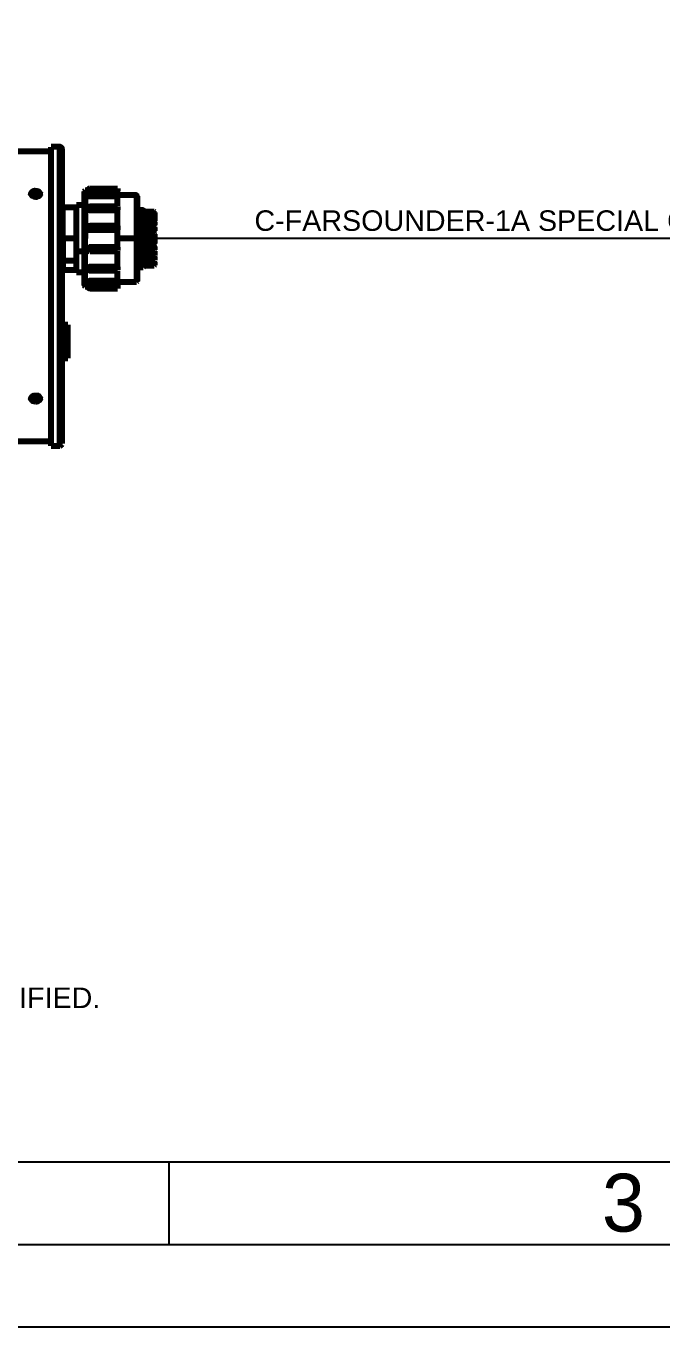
# Model space of a CAD drawing. Header units: millimetres. Extents: x 132530 to 133404, y 33424 to 34046.
# Drawn here: x 133090.2 to 133128.7, y 33424.2 to 33502.9 of the extents above; entities that cross this region are included whole.
import ezdxf

# ---------------------------------------------------------------- set-up
doc = ezdxf.new("R2010")
doc.units = ezdxf.units.MM
doc.layers.add('MAINS-Cajetin', color=73, linetype='Continuous')
doc.layers.add('P', color=250, linetype='Continuous', lineweight=100)

# ---------------------------------------------------------------- blocks, each defined once
blk = doc.blocks.new('Formato A3')
at = {"layer": 'MAINS-Cajetin'}
for points in [[(0, 0), (420, 0), (420, 297), (0, 297)], [(15, 5), (415, 5), (415, 292), (15, 292)], [(20, 10), (410, 10), (410, 287), (20, 287)]]:
    blk.add_lwpolyline(points, close=True, dxfattribs=at)
blk.add_lwpolyline([(115, 5), (115, 10)], dxfattribs=at)
at = {"layer": 'MAINS-Cajetin', "insert": (142.5, 7.5), "char_height": 3.5, "width": 4.44, "attachment_point": 5}
blk.add_mtext('3', dxfattribs=at)

msp = doc.modelspace()

# ---------------------------------------------------------------- linework, layer by layer
at = {"color": 3}
msp.add_line((133098.016, 33490.086), (133205.645, 33490.06), dxfattribs=at)
at = {"layer": 'P', "color": 7}
for points in [[(133091.754, 33495.334), (133063.091, 33495.334), (133063.003, 33495.193)], [(133092.265, 33495.616), (133091.754, 33495.616)], [(133091.754, 33486.567), (133091.754, 33487.132), (133091.754, 33487.696), (133091.754, 33488.243), (133091.754, 33488.808), (133091.754, 33489.337), (133091.754, 33489.866), (133091.754, 33490.395), (133091.754, 33490.889), (133091.754, 33491.383), (133091.754, 33491.841), (133091.754, 33492.3), (133091.754, 33492.723), (133091.754, 33493.111), (133091.754, 33493.499), (133091.754, 33493.835), (133091.754, 33494.17), (133091.754, 33494.452), (133091.754, 33494.717), (133091.754, 33494.946), (133091.754, 33495.14), (133091.754, 33495.299), (133091.754, 33495.44), (133091.754, 33495.528), (133091.754, 33495.599)], [(133092.389, 33495.493), (133092.389, 33495.546), (133092.354, 33495.581), (133092.318, 33495.616), (133092.265, 33495.616)], [(133092.265, 33486.567), (133092.265, 33487.132), (133092.265, 33487.696), (133092.265, 33488.243), (133092.265, 33488.808), (133092.265, 33489.337), (133092.265, 33489.866), (133092.265, 33490.395), (133092.265, 33490.889), (133092.265, 33491.383), (133092.265, 33491.841), (133092.265, 33492.3), (133092.265, 33492.723), (133092.265, 33493.111), (133092.265, 33493.499), (133092.265, 33493.835), (133092.265, 33494.17), (133092.265, 33494.452), (133092.265, 33494.717), (133092.265, 33494.946), (133092.265, 33495.14), (133092.265, 33495.299), (133092.265, 33495.44), (133092.265, 33495.528), (133092.265, 33495.599)], [(133092.389, 33495.493), (133092.389, 33495.422), (133092.389, 33495.334), (133092.389, 33495.21), (133092.389, 33495.052), (133092.389, 33494.875), (133092.389, 33494.646), (133092.389, 33494.381), (133092.389, 33494.099), (133092.389, 33493.782), (133092.389, 33493.447), (133092.389, 33493.076), (133092.389, 33492.67), (133092.389, 33492.265), (133092.389, 33491.824), (133092.389, 33491.348), (133092.389, 33490.871), (133092.389, 33490.377), (133092.389, 33489.848), (133092.389, 33489.337), (133092.389, 33488.79), (133092.389, 33488.243), (133092.389, 33487.696), (133092.389, 33487.132), (133092.389, 33486.567)], [(133090.801, 33492.565), (133090.713, 33492.582), (133090.625, 33492.618), (133090.572, 33492.67), (133090.537, 33492.723), (133090.519, 33492.794), (133090.555, 33492.847), (133090.607, 33492.9), (133090.678, 33492.953), (133090.766, 33492.97), (133090.872, 33492.953), (133090.96, 33492.935), (133091.031, 33492.882), (133091.066, 33492.829), (133091.084, 33492.759), (133091.066, 33492.706), (133091.013, 33492.635), (133090.943, 33492.6), (133090.854, 33492.565), (133090.801, 33492.565)], [(133090.978, 33492.618), (133090.925, 33492.635), (133090.837, 33492.653), (133090.731, 33492.653), (133090.66, 33492.635), (133090.625, 33492.618)], [(133090.696, 33492.582), (133090.749, 33492.6), (133090.696, 33492.582)], [(133090.749, 33492.6), (133090.713, 33492.582)], [(133090.801, 33492.6), (133090.749, 33492.6)], [(133090.907, 33492.582), (133090.837, 33492.6)], [(133093.8, 33492.97), (133093.747, 33492.917)], [(133093.8, 33492.953), (133093.8, 33492.847), (133093.8, 33492.653), (133093.8, 33492.371), (133093.8, 33492.018), (133093.8, 33491.577), (133093.8, 33491.101), (133093.8, 33490.589), (133093.8, 33490.06), (133093.747, 33490.06)], [(133093.747, 33492.917), (133093.747, 33492.864), (133093.747, 33492.688), (133093.747, 33492.441), (133093.747, 33492.071), (133093.747, 33491.647), (133093.747, 33491.154), (133093.747, 33490.624), (133093.747, 33490.06)], [(133093.976, 33492.97), (133093.8, 33492.97)], [(133094.1, 33493.094), (133094.047, 33493.076), (133094.012, 33493.059), (133093.976, 33493.006)], [(133093.976, 33492.97), (133094.047, 33492.953), (133094.1, 33492.953), (133095.758, 33492.953)], [(133095.758, 33492.794), (133094.1, 33492.794), (133094.047, 33492.794), (133094.012, 33492.759), (133093.976, 33492.723), (133093.976, 33492.67)], [(133094.1, 33492.794), (133094.047, 33492.776), (133094.012, 33492.759), (133093.976, 33492.723), (133093.976, 33492.67)], [(133093.976, 33492.67), (133094.012, 33492.635), (133094.047, 33492.618), (133094.1, 33492.618), (133095.758, 33492.618)], [(133094.1, 33493.094), (133095.758, 33493.094)], [(133094.1, 33493.094), (133094.1, 33493.006), (133094.1, 33492.953)], [(133094.1, 33492.794), (133095.758, 33492.794)], [(133094.1, 33492.794), (133094.1, 33492.759), (133094.1, 33492.67), (133094.1, 33492.618)], [(133095.758, 33493.094), (133095.758, 33493.006), (133095.758, 33492.953)], [(133095.758, 33492.829), (133095.758, 33492.882), (133095.758, 33492.953)], [(133095.758, 33492.794), (133095.758, 33492.759), (133095.758, 33492.67), (133095.758, 33492.618)], [(133096.957, 33492.635), (133096.905, 33492.688), (133095.758, 33492.688)], [(133096.905, 33492.688), (133096.905, 33492.635), (133096.905, 33492.494), (133096.905, 33492.247), (133096.905, 33491.912), (133096.905, 33491.524), (133096.905, 33491.065), (133096.905, 33490.571), (133096.905, 33490.06), (133095.758, 33490.06)], [(133095.758, 33492.035), (133095.758, 33492.335), (133095.758, 33492.618)], [(133096.957, 33492.635), (133096.957, 33492.582), (133096.957, 33492.441), (133096.957, 33492.212), (133096.957, 33491.877), (133096.957, 33491.489), (133096.957, 33491.048), (133096.957, 33490.571), (133096.957, 33490.06), (133096.905, 33490.06)], [(133092.46, 33491.771), (133092.389, 33491.771)], [(133093.271, 33491.947), (133092.46, 33491.947)], [(133093.271, 33490.06), (133092.46, 33490.06), (133092.46, 33490.307), (133092.46, 33490.571), (133092.46, 33490.818), (133092.46, 33491.048), (133092.46, 33491.259), (133092.46, 33491.453), (133092.46, 33491.612), (133092.46, 33491.753), (133092.46, 33491.859), (133092.46, 33491.93)], [(133093.747, 33492.088), (133093.271, 33492.088)], [(133093.271, 33489.284), (133093.271, 33489.548), (133093.271, 33489.813), (133093.271, 33490.095), (133093.271, 33490.377), (133093.271, 33490.642), (133093.271, 33490.907), (133093.271, 33491.136), (133093.271, 33491.365), (133093.271, 33491.559), (133093.271, 33491.736), (133093.271, 33491.877), (133093.271, 33491.983), (133093.271, 33492.053), (133093.271, 33492.088)], [(133095.758, 33492), (133094.1, 33492), (133094.047, 33491.983), (133094.012, 33491.965), (133093.976, 33491.912), (133093.976, 33491.877)], [(133094.1, 33491.947), (133094.047, 33491.947), (133094.012, 33491.93), (133093.976, 33491.894)], [(133093.976, 33491.877), (133094.012, 33491.806), (133094.047, 33491.771), (133094.1, 33491.771), (133095.758, 33491.771)], [(133094.1, 33492), (133094.1, 33491.947)], [(133094.1, 33491.947), (133095.758, 33491.947)], [(133094.1, 33491.947), (133094.1, 33491.859), (133094.1, 33491.806)], [(133095.758, 33492), (133095.758, 33491.947)], [(133095.758, 33491.947), (133095.758, 33491.859), (133095.758, 33491.806)], [(133095.758, 33490.836), (133095.758, 33491.33), (133095.758, 33491.771)], [(133097.416, 33491.683), (133097.31, 33491.789), (133096.957, 33491.789)], [(133097.31, 33491.683), (133097.31, 33491.771)], [(133097.31, 33491.683), (133096.957, 33491.683)], [(133096.957, 33491.365), (133097.31, 33491.365)], [(133097.416, 33491.118), (133097.31, 33491.224), (133096.957, 33491.224)], [(133097.416, 33491.594), (133097.31, 33491.683)], [(133097.31, 33491.365), (133097.31, 33491.453), (133097.31, 33491.542), (133097.31, 33491.612), (133097.31, 33491.665)], [(133097.416, 33491.594), (133097.416, 33491.542), (133097.416, 33491.453), (133097.416, 33491.4), (133097.31, 33491.365), (133097.31, 33491.277), (133097.31, 33491.224)], [(133097.31, 33491.206), (133097.416, 33491.312)], [(133097.416, 33491.118), (133097.416, 33491.083), (133097.416, 33491.03), (133097.416, 33490.977), (133097.416, 33490.924), (133097.31, 33490.889), (133097.31, 33490.977), (133097.31, 33491.065), (133097.31, 33491.154), (133097.31, 33491.224)], [(133097.416, 33491.206), (133097.345, 33491.171)], [(133097.98, 33491.683), (133097.416, 33491.683)], [(133097.416, 33491.683), (133097.416, 33491.612)], [(133098.016, 33491.559), (133097.98, 33491.594), (133097.416, 33491.594)], [(133097.416, 33491.312), (133097.416, 33491.4)], [(133097.416, 33491.4), (133097.98, 33491.4), (133097.98, 33491.348)], [(133097.416, 33491.312), (133097.98, 33491.312)], [(133097.416, 33491.312), (133097.416, 33491.259), (133097.416, 33491.206)], [(133097.416, 33491.118), (133097.416, 33491.206)], [(133097.416, 33491.206), (133097.98, 33491.206)], [(133098.016, 33491.083), (133097.98, 33491.118), (133097.416, 33491.118)], [(133097.416, 33490.836), (133097.416, 33490.924)], [(133097.416, 33490.924), (133097.98, 33490.924)], [(133098.016, 33491.665), (133097.98, 33491.683)], [(133097.98, 33491.594), (133097.98, 33491.647)], [(133097.98, 33491.4), (133097.98, 33491.453), (133097.98, 33491.506), (133097.98, 33491.577)], [(133097.98, 33491.312), (133098.016, 33491.33)], [(133097.98, 33491.206), (133097.98, 33491.259), (133097.98, 33491.312)], [(133097.98, 33491.206), (133097.98, 33491.154)], [(133097.98, 33491.118), (133098.016, 33491.136)], [(133097.98, 33490.924), (133097.98, 33490.977), (133097.98, 33491.03), (133097.98, 33491.083), (133097.98, 33491.118)], [(133097.98, 33490.924), (133098.016, 33490.942)], [(133097.98, 33490.924), (133097.98, 33490.871)], [(133098.016, 33491.506), (133098.016, 33491.559), (133098.016, 33491.612), (133098.016, 33491.647)], [(133098.016, 33491.4), (133098.016, 33491.453), (133098.016, 33491.506), (133098.016, 33491.559)], [(133098.016, 33491.33), (133098.016, 33491.383)], [(133098.016, 33491.206), (133098.016, 33491.259), (133098.016, 33491.295), (133098.016, 33491.348)], [(133098.016, 33491.136), (133098.016, 33491.189)], [(133098.016, 33490.942), (133098.016, 33490.995), (133098.016, 33491.03), (133098.016, 33491.083)], [(133098.016, 33490.871), (133098.016, 33490.924)], [(133093.8, 33490.589), (133094.1, 33490.589)], [(133095.758, 33490.836), (133094.1, 33490.836), (133094.047, 33490.818), (133094.012, 33490.801), (133093.976, 33490.748)], [(133094.1, 33490.73), (133094.047, 33490.73), (133093.976, 33490.713), (133093.976, 33490.66), (133094.012, 33490.624), (133094.047, 33490.589), (133094.1, 33490.589)], [(133094.1, 33490.836), (133094.1, 33490.783), (133094.1, 33490.73)], [(133094.1, 33490.73), (133095.758, 33490.73)], [(133094.1, 33490.73), (133094.1, 33490.642), (133094.1, 33490.589)], [(133094.1, 33490.589), (133095.758, 33490.589)], [(133095.758, 33490.836), (133095.758, 33490.783), (133095.758, 33490.73)], [(133095.758, 33490.73), (133095.758, 33490.642), (133095.758, 33490.589)], [(133095.758, 33489.548), (133095.758, 33490.06), (133095.758, 33490.589)], [(133096.957, 33490.889), (133097.31, 33490.889)], [(133096.957, 33490.73), (133097.31, 33490.73)], [(133096.957, 33490.536), (133097.31, 33490.536)], [(133097.416, 33490.395), (133097.31, 33490.501), (133096.957, 33490.501)], [(133096.957, 33490.166), (133097.31, 33490.166)], [(133097.31, 33490.889), (133097.31, 33490.801), (133097.31, 33490.748)], [(133097.31, 33490.73), (133097.416, 33490.836)], [(133097.416, 33490.765), (133097.416, 33490.73), (133097.416, 33490.677), (133097.416, 33490.624), (133097.416, 33490.571), (133097.31, 33490.536), (133097.31, 33490.624), (133097.31, 33490.713)], [(133097.416, 33490.395), (133097.416, 33490.307), (133097.416, 33490.254), (133097.416, 33490.201), (133097.31, 33490.166), (133097.31, 33490.254), (133097.31, 33490.342), (133097.31, 33490.43), (133097.31, 33490.483)], [(133097.31, 33490.166), (133097.31, 33490.095), (133097.31, 33490.042)], [(133097.363, 33490.448), (133097.416, 33490.483)], [(133097.416, 33490.765), (133097.381, 33490.801)], [(133097.416, 33490.783), (133097.381, 33490.801)], [(133097.416, 33490.836), (133097.98, 33490.836)], [(133098.016, 33490.748), (133097.98, 33490.783), (133097.416, 33490.783)], [(133097.98, 33490.765), (133097.416, 33490.765)], [(133097.98, 33490.765), (133097.98, 33490.73), (133097.98, 33490.677), (133097.98, 33490.624), (133097.98, 33490.571), (133097.416, 33490.571)], [(133097.416, 33490.483), (133097.416, 33490.571)], [(133097.416, 33490.483), (133097.98, 33490.483)], [(133097.98, 33490.395), (133097.416, 33490.395)], [(133097.416, 33490.201), (133097.98, 33490.201)], [(133097.416, 33490.113), (133097.416, 33490.166)], [(133097.98, 33490.836), (133098.016, 33490.871)], [(133098.016, 33490.73), (133097.98, 33490.765)], [(133098.016, 33490.589), (133097.98, 33490.571)], [(133097.98, 33490.483), (133097.98, 33490.571)], [(133097.98, 33490.483), (133098.016, 33490.519)], [(133098.016, 33490.36), (133097.98, 33490.395)], [(133097.98, 33490.201), (133097.98, 33490.254), (133097.98, 33490.307), (133097.98, 33490.36)], [(133097.98, 33490.201), (133098.016, 33490.219)], [(133097.98, 33490.201), (133097.98, 33490.13)], [(133097.98, 33490.113), (133098.016, 33490.148)], [(133097.98, 33490.095), (133098.016, 33490.13)], [(133098.016, 33490.589), (133098.016, 33490.642), (133098.016, 33490.677), (133098.016, 33490.73)], [(133098.016, 33490.519), (133098.016, 33490.571)], [(133098.016, 33490.219), (133098.016, 33490.272), (133098.016, 33490.324)], [(133098.016, 33490.148), (133098.016, 33490.201)], [(133092.46, 33489.407), (133092.389, 33489.407)], [(133092.46, 33490.06), (133092.46, 33488.737)], [(133093.747, 33490.06), (133093.747, 33489.513), (133093.747, 33488.966), (133093.747, 33488.472), (133093.747, 33488.049), (133093.747, 33487.696), (133093.747, 33487.432), (133093.747, 33487.273), (133093.747, 33487.22)], [(133093.8, 33487.167), (133093.8, 33487.273), (133093.8, 33487.467), (133093.8, 33487.749), (133093.8, 33488.102), (133093.8, 33488.543), (133093.8, 33489.019), (133093.8, 33489.531), (133093.8, 33490.06)], [(133094.1, 33489.548), (133094.047, 33489.531), (133094.012, 33489.495), (133093.976, 33489.46)], [(133093.976, 33489.407), (133093.994, 33489.354), (133094.029, 33489.319), (133094.082, 33489.301)], [(133094.1, 33489.39), (133094.047, 33489.39), (133093.976, 33489.407)], [(133094.1, 33489.548), (133094.1, 33489.478), (133094.1, 33489.39)], [(133095.758, 33489.548), (133094.1, 33489.548)], [(133094.1, 33489.39), (133095.758, 33489.39)], [(133094.1, 33489.39), (133094.1, 33489.337)], [(133095.758, 33489.548), (133095.758, 33489.478), (133095.758, 33489.39)], [(133095.758, 33489.39), (133095.758, 33489.337)], [(133096.905, 33490.06), (133096.905, 33489.548), (133096.905, 33489.054), (133096.905, 33488.614), (133096.905, 33488.208), (133096.905, 33487.873), (133096.905, 33487.643), (133096.905, 33487.485), (133096.905, 33487.432)], [(133096.957, 33490.06), (133096.957, 33489.566), (133096.957, 33489.072), (133096.957, 33488.631), (133096.957, 33488.243), (133096.957, 33487.926), (133096.957, 33487.679), (133096.957, 33487.538), (133096.957, 33487.485)], [(133096.957, 33490.025), (133097.31, 33490.025)], [(133096.957, 33490.007), (133097.31, 33490.007)], [(133096.957, 33489.989), (133097.31, 33489.989)], [(133096.957, 33489.831), (133097.31, 33489.831)], [(133096.957, 33489.778), (133097.31, 33489.778)], [(133097.416, 33489.637), (133097.31, 33489.742), (133096.957, 33489.742)], [(133097.416, 33489.637), (133097.31, 33489.725), (133096.957, 33489.725)], [(133096.957, 33489.39), (133097.31, 33489.39)], [(133097.31, 33490.025), (133097.416, 33490.113)], [(133097.31, 33490.007), (133097.416, 33490.095)], [(133097.416, 33490.095), (133097.416, 33490.025), (133097.31, 33489.989), (133097.31, 33489.901), (133097.31, 33489.848)], [(133097.31, 33489.831), (133097.416, 33489.936)], [(133097.416, 33489.936), (133097.416, 33489.866), (133097.416, 33489.813), (133097.31, 33489.778)], [(133097.31, 33489.778), (133097.31, 33489.831)], [(133097.416, 33489.637), (133097.416, 33489.584), (133097.416, 33489.495), (133097.416, 33489.443), (133097.31, 33489.39), (133097.31, 33489.495), (133097.31, 33489.584), (133097.31, 33489.654), (133097.31, 33489.707)], [(133097.31, 33489.39), (133097.31, 33489.319), (133097.31, 33489.266)], [(133097.31, 33489.249), (133097.416, 33489.354)], [(133097.416, 33489.354), (133097.416, 33489.284), (133097.416, 33489.231), (133097.416, 33489.178), (133097.31, 33489.143), (133097.31, 33489.231)], [(133097.363, 33489.689), (133097.416, 33489.725)], [(133097.416, 33490.113), (133097.98, 33490.113)], [(133097.416, 33490.095), (133097.98, 33490.095)], [(133097.416, 33489.936), (133097.416, 33489.972), (133097.416, 33490.025)], [(133097.416, 33490.025), (133097.98, 33490.025)], [(133097.416, 33489.936), (133097.98, 33489.936)], [(133097.98, 33489.936), (133097.98, 33489.866), (133097.98, 33489.813), (133097.416, 33489.813)], [(133097.416, 33489.725), (133097.416, 33489.813)], [(133097.416, 33489.725), (133097.98, 33489.725)], [(133098.016, 33489.601), (133097.98, 33489.637), (133097.416, 33489.637)], [(133097.98, 33489.637), (133097.416, 33489.637)], [(133097.416, 33489.354), (133097.416, 33489.443)], [(133097.416, 33489.443), (133097.98, 33489.443), (133097.98, 33489.39)], [(133097.416, 33489.354), (133097.98, 33489.354)], [(133097.98, 33490.025), (133097.98, 33490.078)], [(133097.98, 33490.025), (133097.98, 33489.972), (133097.98, 33489.936)], [(133097.98, 33489.936), (133098.016, 33489.972)], [(133098.016, 33489.831), (133097.98, 33489.813)], [(133097.98, 33489.725), (133097.98, 33489.813)], [(133097.98, 33489.725), (133098.016, 33489.76)], [(133098.016, 33489.601), (133097.98, 33489.637)], [(133097.98, 33489.443), (133097.98, 33489.495), (133097.98, 33489.548), (133097.98, 33489.619)], [(133097.98, 33489.354), (133098.016, 33489.372)], [(133098.016, 33489.196), (133097.98, 33489.178), (133097.98, 33489.231), (133097.98, 33489.284), (133097.98, 33489.337)], [(133098.016, 33490.025), (133098.016, 33490.06), (133098.016, 33490.113)], [(133098.016, 33489.972), (133098.016, 33490.025)], [(133098.016, 33489.831), (133098.016, 33489.884), (133098.016, 33489.936), (133098.016, 33489.972)], [(133098.016, 33489.76), (133098.016, 33489.795)], [(133098.016, 33489.443), (133098.016, 33489.495), (133098.016, 33489.531), (133098.016, 33489.584)], [(133098.016, 33489.372), (133098.016, 33489.425)], [(133092.46, 33488.737), (133093.271, 33488.737)], [(133092.46, 33488.737), (133092.46, 33488.561), (133092.46, 33488.419), (133092.46, 33488.296), (133092.46, 33488.225), (133092.46, 33488.173)], [(133093.271, 33488.031), (133093.271, 33488.084), (133093.271, 33488.173), (133093.271, 33488.278), (133093.271, 33488.437), (133093.271, 33488.614), (133093.271, 33488.808), (133093.271, 33489.037), (133093.271, 33489.284)], [(133093.747, 33489.284), (133093.271, 33489.284)], [(133094.1, 33489.301), (133095.758, 33489.301)], [(133095.758, 33488.349), (133095.758, 33488.808), (133095.758, 33489.301)], [(133096.957, 33489.249), (133097.31, 33489.249)], [(133096.957, 33489.143), (133097.31, 33489.143)], [(133097.416, 33489.019), (133097.31, 33489.107), (133096.957, 33489.107)], [(133096.957, 33488.772), (133097.31, 33488.772)], [(133096.957, 33488.631), (133097.31, 33488.631)], [(133097.416, 33489.019), (133097.416, 33488.966), (133097.416, 33488.878), (133097.416, 33488.825), (133097.31, 33488.772), (133097.31, 33488.878), (133097.31, 33488.966), (133097.31, 33489.037), (133097.31, 33489.09)], [(133097.31, 33488.772), (133097.31, 33488.702), (133097.31, 33488.649)], [(133097.31, 33488.631), (133097.416, 33488.737)], [(133097.416, 33488.719), (133097.416, 33488.666), (133097.416, 33488.578), (133097.416, 33488.525), (133097.31, 33488.49), (133097.31, 33488.578), (133097.31, 33488.631)], [(133097.381, 33489.054), (133097.416, 33489.09)], [(133097.416, 33489.09), (133097.416, 33489.178)], [(133097.416, 33489.178), (133097.98, 33489.178)], [(133097.416, 33489.09), (133097.98, 33489.09)], [(133097.416, 33489.019), (133097.416, 33489.09)], [(133098.016, 33488.984), (133097.98, 33489.019), (133097.416, 33489.019)], [(133097.416, 33488.737), (133097.416, 33488.825)], [(133097.416, 33488.825), (133097.98, 33488.825), (133097.98, 33488.772)], [(133097.416, 33488.737), (133097.98, 33488.737)], [(133098.016, 33488.684), (133097.98, 33488.719), (133097.416, 33488.719)], [(133097.98, 33489.178), (133097.98, 33489.125)], [(133097.98, 33489.09), (133098.016, 33489.125)], [(133097.98, 33489.09), (133097.98, 33489.054)], [(133097.98, 33489.019), (133098.016, 33489.037)], [(133097.98, 33488.825), (133097.98, 33488.878), (133097.98, 33488.931), (133097.98, 33489.002)], [(133097.98, 33488.737), (133098.016, 33488.755)], [(133097.98, 33488.525), (133097.98, 33488.578), (133097.98, 33488.631), (133097.98, 33488.702)], [(133098.016, 33489.196), (133098.016, 33489.249), (133098.016, 33489.301)], [(133098.016, 33489.125), (133098.016, 33489.178)], [(133098.016, 33489.037), (133098.016, 33489.09)], [(133098.016, 33488.825), (133098.016, 33488.878), (133098.016, 33488.913), (133098.016, 33488.966)], [(133098.016, 33488.755), (133098.016, 33488.808)], [(133098.016, 33488.525), (133098.016, 33488.561), (133098.016, 33488.614), (133098.016, 33488.649)], [(133092.389, 33488.349), (133092.46, 33488.349)], [(133092.46, 33488.173), (133093.271, 33488.173)], [(133093.271, 33488.031), (133093.747, 33488.031)], [(133095.758, 33488.349), (133094.1, 33488.349), (133094.047, 33488.349), (133094.012, 33488.331), (133093.976, 33488.296), (133093.976, 33488.261)], [(133093.976, 33488.261), (133093.976, 33488.208), (133094.012, 33488.173), (133094.047, 33488.137), (133094.1, 33488.137)], [(133094.1, 33488.173), (133094.047, 33488.19), (133094.012, 33488.208), (133093.976, 33488.225)], [(133094.1, 33488.349), (133094.1, 33488.278), (133094.1, 33488.225), (133094.1, 33488.173)], [(133094.1, 33488.173), (133095.758, 33488.173)], [(133094.1, 33488.137), (133095.758, 33488.137)], [(133095.758, 33488.349), (133095.758, 33488.278), (133095.758, 33488.225), (133095.758, 33488.173)], [(133095.758, 33487.502), (133095.758, 33487.802), (133095.758, 33488.102)], [(133096.957, 33488.49), (133097.31, 33488.49)], [(133096.957, 33488.331), (133097.31, 33488.331)], [(133097.31, 33488.49), (133097.31, 33488.402), (133097.31, 33488.349)], [(133097.31, 33488.331), (133097.416, 33488.437)], [(133097.416, 33488.437), (133097.416, 33488.472), (133097.416, 33488.525)], [(133097.416, 33488.525), (133097.98, 33488.525), (133097.98, 33488.472), (133097.98, 33488.437)], [(133097.416, 33488.437), (133097.98, 33488.437)], [(133097.98, 33488.437), (133098.016, 33488.472)], [(133098.016, 33488.472), (133098.016, 33488.525)], [(133093.747, 33487.22), (133093.8, 33487.167)], [(133093.8, 33487.167), (133093.976, 33487.167)], [(133095.758, 33487.502), (133094.1, 33487.502), (133094.047, 33487.502), (133094.012, 33487.485), (133093.976, 33487.467)], [(133093.976, 33487.449), (133093.976, 33487.396), (133094.012, 33487.361), (133094.047, 33487.326), (133094.1, 33487.326)], [(133094.1, 33487.344), (133094.047, 33487.344), (133094.012, 33487.379), (133093.976, 33487.414)], [(133095.758, 33487.167), (133094.1, 33487.167), (133094.047, 33487.167), (133093.976, 33487.167)], [(133094.1, 33487.044), (133094.047, 33487.044), (133094.012, 33487.079), (133093.976, 33487.114), (133093.976, 33487.167)], [(133094.1, 33487.502), (133094.1, 33487.467), (133094.1, 33487.414), (133094.1, 33487.361)], [(133094.1, 33487.344), (133095.758, 33487.344)], [(133094.1, 33487.326), (133095.758, 33487.326)], [(133094.1, 33487.167), (133094.1, 33487.114), (133094.1, 33487.044)], [(133094.1, 33487.044), (133095.758, 33487.044)], [(133095.758, 33487.502), (133095.758, 33487.467), (133095.758, 33487.414), (133095.758, 33487.361)], [(133095.758, 33487.432), (133096.905, 33487.432)], [(133095.758, 33487.291), (133095.758, 33487.238), (133095.758, 33487.167)], [(133095.758, 33487.167), (133095.758, 33487.114), (133095.758, 33487.044)], [(133096.905, 33487.432), (133096.957, 33487.485)], [(133091.754, 33477.519), (133091.754, 33477.607), (133091.754, 33477.713), (133091.754, 33477.836), (133091.754, 33477.995), (133091.754, 33478.207), (133091.754, 33478.436), (133091.754, 33478.683), (133091.754, 33478.983), (133091.754, 33479.3), (133091.754, 33479.653), (133091.754, 33480.023), (133091.754, 33480.429), (133091.754, 33480.852), (133091.754, 33481.293), (133091.754, 33481.77), (133091.754, 33482.246), (133091.754, 33482.757), (133091.754, 33483.269), (133091.754, 33483.798), (133091.754, 33484.345), (133091.754, 33484.892), (133091.754, 33485.456), (133091.754, 33486.003), (133091.754, 33486.567)], [(133092.265, 33477.519), (133092.265, 33477.607), (133092.265, 33477.713), (133092.265, 33477.836), (133092.265, 33477.995), (133092.265, 33478.207), (133092.265, 33478.436), (133092.265, 33478.683), (133092.265, 33478.983), (133092.265, 33479.3), (133092.265, 33479.653), (133092.265, 33480.023), (133092.265, 33480.429), (133092.265, 33480.852), (133092.265, 33481.293), (133092.265, 33481.77), (133092.265, 33482.246), (133092.265, 33482.757), (133092.265, 33483.269), (133092.265, 33483.798), (133092.265, 33484.345), (133092.265, 33484.892), (133092.265, 33485.456), (133092.265, 33486.003), (133092.265, 33486.567)], [(133092.389, 33486.567), (133092.389, 33486.003), (133092.389, 33485.456), (133092.389, 33484.892), (133092.389, 33484.345), (133092.389, 33483.816), (133092.389, 33483.287), (133092.389, 33482.775), (133092.389, 33482.281), (133092.389, 33481.787), (133092.389, 33481.329), (133092.389, 33480.888), (133092.389, 33480.464), (133092.389, 33480.076), (133092.389, 33479.706), (133092.389, 33479.353), (133092.389, 33479.036), (133092.389, 33478.753), (133092.389, 33478.506), (133092.389, 33478.277), (133092.389, 33478.083), (133092.389, 33477.924), (133092.389, 33477.801), (133092.389, 33477.713), (133092.389, 33477.66)], [(133092.759, 33484.839), (133092.389, 33484.839)], [(133092.759, 33482.828), (133092.759, 33482.881), (133092.759, 33482.951), (133092.759, 33483.075), (133092.759, 33483.198), (133092.759, 33483.357), (133092.759, 33483.534), (133092.759, 33483.728), (133092.759, 33483.922), (133092.759, 33484.098), (133092.759, 33484.274), (133092.759, 33484.451), (133092.759, 33484.592), (133092.759, 33484.698), (133092.759, 33484.786), (133092.759, 33484.839)], [(133092.389, 33482.828), (133092.759, 33482.828)], [(133090.801, 33480.182), (133090.713, 33480.2), (133090.625, 33480.217), (133090.572, 33480.27), (133090.537, 33480.323), (133090.519, 33480.394), (133090.555, 33480.464), (133090.607, 33480.517), (133090.678, 33480.553), (133090.766, 33480.57), (133090.872, 33480.57), (133090.96, 33480.553), (133091.031, 33480.5), (133091.066, 33480.447), (133091.084, 33480.376), (133091.066, 33480.306), (133091.013, 33480.253), (133090.943, 33480.2), (133090.854, 33480.182), (133090.801, 33480.182)], [(133090.625, 33480.535), (133090.66, 33480.517), (133090.749, 33480.482), (133090.801, 33480.482)], [(133090.801, 33480.482), (133090.89, 33480.5), (133090.978, 33480.517)], [(133063.091, 33477.801), (133091.754, 33477.801)], [(133091.754, 33477.519), (133092.265, 33477.519)], [(133092.265, 33477.519), (133092.318, 33477.536), (133092.354, 33477.554), (133092.389, 33477.607)]]:
    msp.add_lwpolyline(points, dxfattribs=at)

# ---------------------------------------------------------------- block references
at = {"layer": 'MAINS-Cajetin'}
msp.add_blockref('Formato A3', (132983.882, 33424.171), dxfattribs=at)

# ---------------------------------------------------------------- texts
at = {"color": 7, "char_height": 1.24224, "attachment_point": 1}
for s, insert, width in [('{\\fSwis721 Lt BT|b0|i0|c0|p34;C-FARSOUNDER-1A SPECIAL CABLE F24555 (30m)}', (133104.05, 33491.769), 40.02571), ('{\\fSwis721 Lt BT|b0|i0|c0|p34;ALL CABLES TO BE SCREENED, MARINE TYPE APPROVED.\\PALL EQUIPMENT TO BE GROUNDED TO THE SHIP UNLESS OTHERWISE SPECIFIED. \\PPOWER INPUTS TO ALL EQUIPMENT TO BE PROTECTED BY SWITCH-FUSE.}', (133024.628, 33446.79), 102.29159)]:
    msp.add_mtext(s, dxfattribs=dict(at, insert=insert, width=width))

doc.saveas('drawing.dxf')
